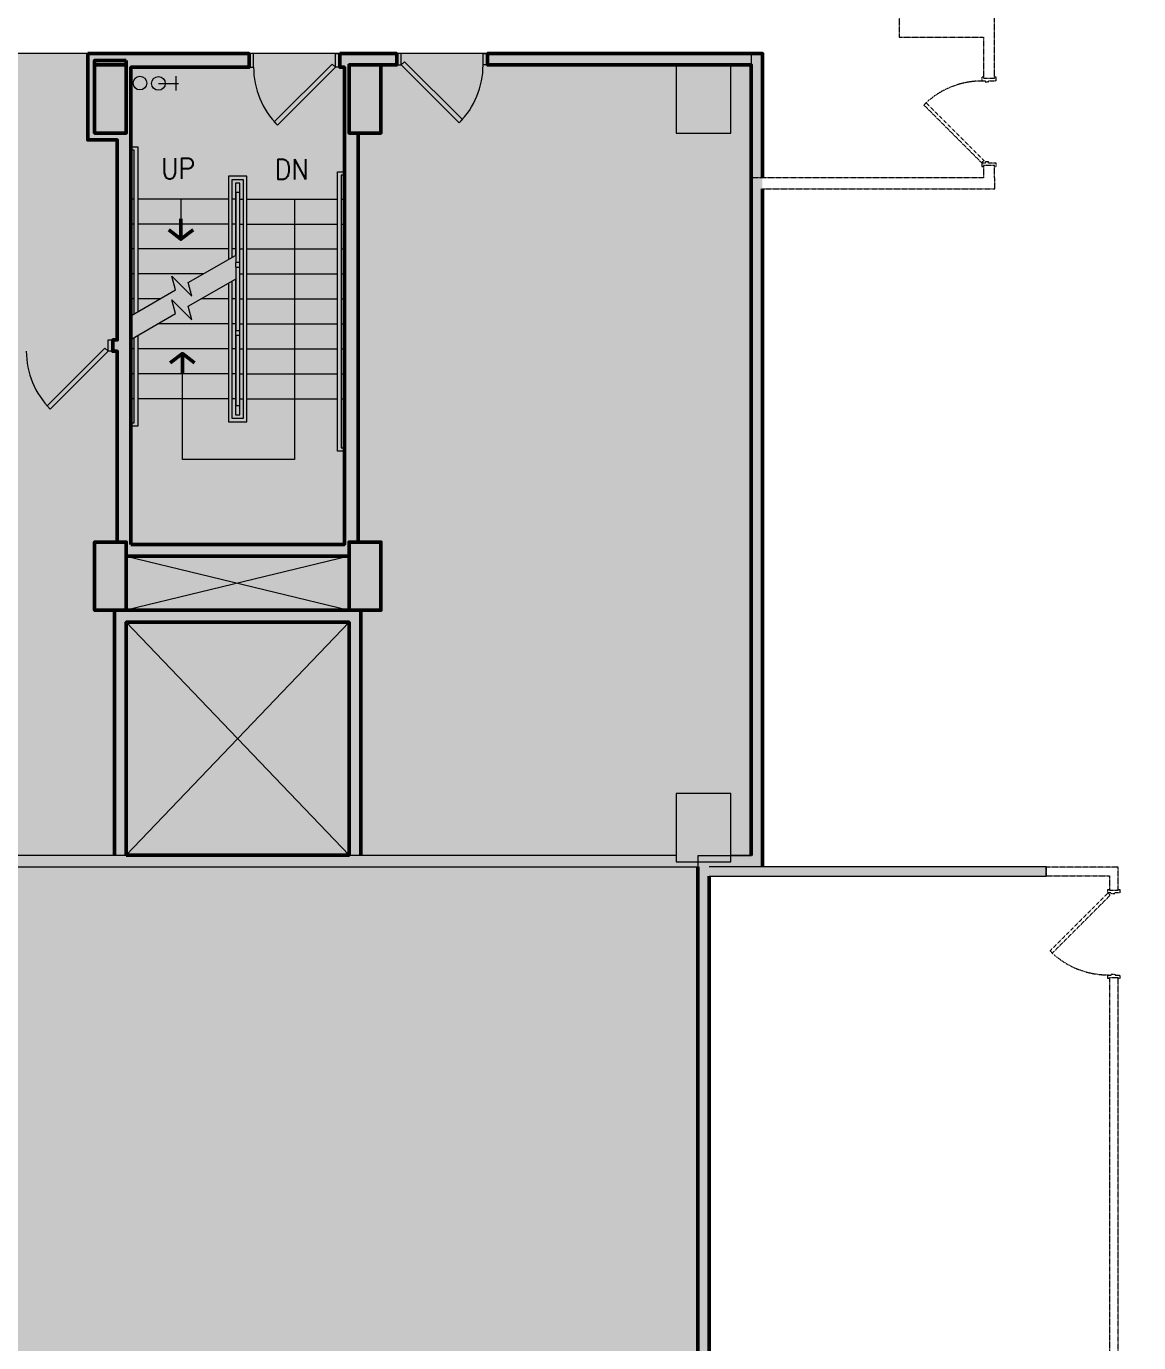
# Model space of a CAD drawing. Header units: inches. Extents: x 842 to 2180, y -10 to 1751.
# Drawn here: x 1350 to 1840, y 385 to 964 of the extents above; entities that cross this region are included whole.
import ezdxf

# ---------------------------------------------------------------- set-up
doc = ezdxf.new("R2010")
doc.units = ezdxf.units.IN
doc.header["$MEASUREMENT"] = 0
doc.linetypes.add('Demolished', pattern=[0.1875, 0.125, -0.0625])
for name, color, linetype, lineweight in [('A-DETL-GENF', 92, 'Continuous', 9), ('A-DETL-THIN', 151, 'Continuous', 9), ('A-DOOR', 31, 'Continuous', 13), ('A-WALL-PATT', 111, 'Continuous', 13), ('I-WALL', 2, 'Continuous', 13), ('Orbis - Background_dwg', 8, 'Continuous', 9), ('Orbis_AR$0$A-Wall-Exst', 7, 'Continuous', 9), ('Orbis_AR$0$TI_Grid_E957150$0$S-11-COLS-CONC', 50, 'Continuous', 50), ('Orbis_BB$0$A-Door-Exst', 7, 'Continuous', 9), ('Orbis_BB$0$A-Wall-Exst', 7, 'Continuous', 9), ('Orbis_BB$0$TI_ARCH-02_E957150$0$A-Anno-Note', 250, 'Continuous', 20), ('Orbis_BB$0$TI_ARCH-02_E957150$0$A-Anno-Symb', 7, 'Continuous', 9), ('Orbis_BB$0$TI_ARCH-02_E957150$0$A-Flor-Hral', 10, 'Continuous', 13), ('Orbis_BB$0$TI_ARCH-02_E957150$0$A-Flor-Strs', 10, 'Continuous', 13), ('Orbis_BB$0$TI_ARCH-02_E957150$0$A-Sprinkler_Riser', 7, 'Continuous', 9), ('Orbis_BB$0$TI_ARCH-02_E957150$0$A-Wall-Open', 10, 'Continuous', 13), ('Orbis_BB$0$TI_Grid_E957150$0$S-02-COLS-CONC', 50, 'Continuous', 50), ('Orbis_BB$0$TI_Grid_E957150$0$S-04-COLS-CONC', 50, 'Continuous', 50), ('Orbis_BB$0$TI_Grid_E957150$0$S-05-COLS-CONC', 50, 'Continuous', 50), ('Orbis_BB$0$TI_Grid_E957150$0$S-06-COLS-CONC', 50, 'Continuous', 50), ('Orbis_BB$0$TI_Grid_E957150$0$S-07-COLS-CONC', 50, 'Continuous', 50), ('Orbis_BB$0$TI_Grid_E957150$0$S-08-COLS-CONC', 50, 'Continuous', 50), ('Orbis_BB$0$TI_Grid_E957150$0$S-08-COLS-CONC-PATT', 250, 'Continuous', 20), ('Orbis_BB$0$TI_Grid_E957150$0$S-09-COLS-CONC', 50, 'Continuous', 50), ('Orbis_BB$0$TI_Grid_E957150$0$S-11-COLS-CONC', 50, 'Continuous', 50), ('Orbis_BB$0$TI_Grid_E957150$0$S-12-COLS-CONC', 50, 'Continuous', 50), ('Orbis_BB$0$TI_Grid_E957150$0$S-13-COLS-CONC', 50, 'Continuous', 50), ('Orbis_BB$0$TI_Grid_E957150$0$S-14-COLS-CONC', 50, 'Continuous', 50), ('Orbis_BB$0$TI_Grid_E957150$0$S-14-COLS-CONC-PATT', 250, 'Continuous', 20), ('Orbis_BB$0$TI_Grid_E957150$0$S-P1-COLS-CONC', 50, 'Continuous', 50), ('Orbis_BB$0$TI_Grid_E957150$0$S-P4-COLS-CONC', 50, 'Continuous', 50), ('S-COLS', 52, 'Continuous', 13)]:
    doc.layers.add(name, color=color, linetype=linetype, lineweight=lineweight)
doc.styles.add('romans', font='romans__.ttf', dxfattribs={"width": 0.9, "height": 9})

# ---------------------------------------------------------------- blocks, each defined once
blk = doc.blocks.new('Concrete-Rectangular-Column - 24 x 30-6914152-Level XX  DEMOLITION')
at = {"layer": 'S-COLS', "lineweight": 9}
blk.add_hatch(color=7, dxfattribs=at).paths.add_polyline_path([(12, -15), (12, 15), (-12, 15), (-12, -15)], flags=0)
at = {"layer": 'S-COLS', "color": 8, "lineweight": 20}
for p, q in [((12, 15), (-12, 15)), ((-12, 15), (-12, -15)), ((12, -15), (12, 15)), ((-12, -15), (12, -15))]:
    blk.add_line(p, q, dxfattribs=at)
blk = doc.blocks.new('Door - Single - Solid Door-7325353-Level XX  DEMOLITION')
at = {"layer": 'A-DOOR', "color": 250, "linetype": 'Demolished', "lineweight": 20}
for p, q in [((-15.63, 2.54), (-14.13, 2.54)), ((-15.63, 1.79), (-15.63, 2.54)), ((-14.13, 2.54), (-14.13, 0.29)), ((-14.13, 0.29), (-13.63, 0.29)), ((-13.63, 0.29), (-13.63, -1.21)), ((21.62, 0.29), (22.12, 0.29)), ((21.62, -1.21), (21.62, 0.29)), ((22.12, 2.54), (23.62, 2.54)), ((22.12, 0.29), (22.12, 2.54)), ((23.62, 2.54), (23.62, 1.79)), ((-15.63, -2.71), (-15.63, -1.96)), ((-14.13, -2.71), (-15.63, -2.71)), ((-14.13, -1.21), (-14.13, -2.71)), ((-13.63, -1.21), (-14.13, -1.21)), ((-13.03, -1.74), (-14.01, -2.71)), ((-14.01, -2.71), (11.45, -28.17)), ((12.42, -27.2), (-13.03, -1.74)), ((22.12, -1.21), (21.62, -1.21)), ((22.12, -2.71), (22.12, -1.21)), ((23.62, -2.71), (22.12, -2.71)), ((23.62, -1.96), (23.62, -2.71)), ((11.45, -28.17), (12.42, -27.2))]:
    blk.add_line(p, q, dxfattribs=at)
at = {"layer": 'A-DOOR', "color": 7, "linetype": 'Demolished', "lineweight": 9}
blk.add_arc((-14.01, -2.71), 36, 315, 0.5, dxfattribs=at)
blk = doc.blocks.new('Door - Single - Solid Door-6924547-Level XX  DEMOLITION')
at = {"layer": 'A-DOOR', "color": 250, "linetype": 'Demolished', "lineweight": 20}
for p, q in [((-14.01, 3.28), (11.45, 28.73)), ((12.42, 27.76), (-13.03, 2.3)), ((11.45, 28.73), (12.42, 27.76)), ((-15.63, 3.28), (-15.63, 2.53)), ((-14.13, 3.28), (-15.63, 3.28)), ((-14.13, 1.78), (-14.13, 3.28)), ((-13.63, 1.78), (-14.13, 1.78)), ((-14.13, -3.1), (-14.13, 0.28)), ((-14.13, 0.28), (-13.63, 0.28)), ((-13.03, 2.3), (-14.01, 3.28)), ((-13.63, 0.28), (-13.63, 1.78)), ((22.12, 1.78), (21.62, 1.78)), ((21.62, 1.78), (21.62, 0.28)), ((21.62, 0.28), (22.12, 0.28)), ((23.62, 3.28), (22.12, 3.28)), ((22.12, 3.28), (22.12, 1.78)), ((22.12, 0.28), (22.12, -3.1)), ((23.62, 2.53), (23.62, 3.28)), ((-15.63, -2.35), (-15.63, -3.1)), ((-15.63, -3.1), (-14.13, -3.1)), ((22.12, -3.1), (23.62, -3.1)), ((23.62, -3.1), (23.62, -2.35))]:
    blk.add_line(p, q, dxfattribs=at)
at = {"layer": 'A-DOOR', "color": 7, "linetype": 'Demolished', "lineweight": 9}
blk.add_arc((-14.01, 3.28), 36, 359.5, 45, dxfattribs=at)
blk = doc.blocks.new('Orbis - Background_dwg__U21-7347701-Level XX  DEMOLITION')
at = {"layer": 'Orbis_BB$0$TI_Grid_E957150$0$S-13-COLS-CONC', "flags": 128}
blk.add_lwpolyline([(12088.66, 1542.91), (12088.66, 1512.91), (12102.66, 1512.91), (12102.66, 1542.91)], close=True, dxfattribs=at)
blk = doc.blocks.new('Orbis - Background_dwg__U23-7347703-Level XX  DEMOLITION')
at = {"layer": 'Orbis_BB$0$TI_Grid_E957150$0$S-13-COLS-CONC', "flags": 128}
blk.add_lwpolyline([(12088.66, 1752.91), (12088.66, 1722.91), (12102.66, 1722.91), (12102.66, 1752.91)], close=True, dxfattribs=at)
blk = doc.blocks.new('Orbis - Background_dwg__U22-7347704-Level XX  DEMOLITION')
at = {"layer": 'Orbis_BB$0$TI_Grid_E957150$0$S-13-COLS-CONC', "flags": 128}
blk.add_lwpolyline([(12200.66, 1542.91), (12200.66, 1512.91), (12214.66, 1512.91), (12214.66, 1542.91)], close=True, dxfattribs=at)
blk = doc.blocks.new('Orbis - Background_dwg__U24-7347705-Level XX  DEMOLITION')
at = {"layer": 'Orbis_BB$0$TI_Grid_E957150$0$S-13-COLS-CONC', "flags": 128}
blk.add_lwpolyline([(12200.66, 1752.91), (12200.66, 1722.91), (12214.66, 1722.91), (12214.66, 1752.91)], close=True, dxfattribs=at)
blk = doc.blocks.new('Orbis - Background_dwg__U27-7347708-Level XX  DEMOLITION')
at = {"layer": 'Orbis_BB$0$TI_Grid_E957150$0$S-12-COLS-CONC', "flags": 128}
blk.add_lwpolyline([(12088.66, 1542.91), (12088.66, 1512.91), (12102.66, 1512.91), (12102.66, 1542.91)], close=True, dxfattribs=at)
blk = doc.blocks.new('Orbis - Background_dwg__U28-7347709-Level XX  DEMOLITION')
at = {"layer": 'Orbis_BB$0$TI_Grid_E957150$0$S-12-COLS-CONC', "flags": 128}
blk.add_lwpolyline([(12200.66, 1542.91), (12200.66, 1512.91), (12214.66, 1512.91), (12214.66, 1542.91)], close=True, dxfattribs=at)
blk = doc.blocks.new('Orbis - Background_dwg__U35-7347716-Level XX  DEMOLITION')
at = {"layer": 'Orbis_BB$0$TI_Grid_E957150$0$S-12-COLS-CONC', "flags": 128}
blk.add_lwpolyline([(12102.66, 1752.91), (12102.66, 1722.91), (12088.66, 1722.91), (12088.66, 1752.91)], close=True, dxfattribs=at)
blk = doc.blocks.new('Orbis - Background_dwg__U36-7347717-Level XX  DEMOLITION')
at = {"layer": 'Orbis_BB$0$TI_Grid_E957150$0$S-12-COLS-CONC', "flags": 128}
blk.add_lwpolyline([(12214.66, 1752.91), (12214.66, 1722.91), (12200.66, 1722.91), (12200.66, 1752.91)], close=True, dxfattribs=at)
blk = doc.blocks.new('Orbis - Background_dwg_Orbis_BB-7347761-Level XX  DEMOLITION')
at = {"layer": 'Orbis_BB$0$A-Wall-Exst'}
h = blk.add_hatch(color=256, dxfattribs=at)
h.paths.add_polyline_path([(12382.6, 1399.92), (12382.66, 1399.92), (12382.66, 1698.42), (12382.6, 1698.42), (12382.6, 1399.92)], flags=0)
h.paths.add_polyline_path([(11876.16, 1399.92), (11882.91, 1399.92), (11882.91, 1402.92), (11888.16, 1402.92), (11888.16, 1443.92), (11873.16, 1443.92), (11873.16, 1428.92), (11876.16, 1428.92), (11876.16, 1400.91)], flags=0)
h.paths.add_polyline_path([(12377.66, 1404.92), (12377.72, 1404.92), (12377.72, 1703.29), (12382.66, 1703.29), (12382.65, 1757.92), (12261.66, 1757.92), (12261.66, 1752.92), (12377.66, 1752.92), (12377.66, 1449.64)], flags=0)
h.paths.add_polyline_path([(12205.91, 1404.92), (12205.91, 1512.91), (12097.41, 1512.91), (12097.41, 1404.92), (12200.66, 1404.92)], flags=0)
h.paths.add_polyline_path([(11991.41, 1404.92), (11991.41, 1626.92), (12056.66, 1626.92), (12056.66, 1631.92), (11985.66, 1631.92), (11985.66, 1651.92), (11980.41, 1651.92), (11980.41, 1626.67), (11986.16, 1626.67), (11986.16, 1404.92)], flags=0)
h.paths.add_polyline_path([(12102.66, 1405.17), (12102.66, 1507.66), (12200.66, 1507.66), (12200.66, 1405.17), (12197.07, 1405.17)], flags=0)
h.paths.add_polyline_path([(11918.16, 1411.66), (11956.16, 1411.66), (11956.16, 1416.91), (11918.16, 1416.91)], flags=0)
h.paths.add_polyline_path([(11888.16, 1489.92), (11888.16, 1547.92), (11873.16, 1547.92), (11873.16, 1532.92), (11876.16, 1532.92), (11876.16, 1523.92), (11873.16, 1523.92), (11873.16, 1511.92), (11876.16, 1511.92), (11876.16, 1489.92), (11882.91, 1489.92)], flags=0)
h.paths.add_polyline_path([(12104.66, 1536.67), (12200.66, 1536.67), (12200.66, 1542.91), (12204.66, 1542.91), (12204.66, 1722.91), (12200.66, 1722.91), (12200.66, 1752.92), (12221.66, 1752.92), (12221.66, 1757.92), (12196.66, 1757.92), (12196.66, 1751.92), (12198.66, 1751.92), (12198.66, 1541.92), (12104.66, 1541.92), (12104.66, 1751.92), (12156.66, 1751.92), (12156.66, 1757.92), (12085.66, 1757.92), (12085.66, 1719.93), (12098.66, 1719.93), (12098.66, 1631.92), (12096.66, 1631.92), (12096.66, 1626.92), (12098.66, 1626.92), (12098.66, 1542.91), (12102.66, 1542.91), (12102.66, 1536.67)], flags=0)
h.paths.add_polyline_path([(11879.25, 1593.92), (11888.16, 1593.92), (11888.16, 1651.92), (11873.16, 1651.92), (11873.16, 1636.92), (11876.16, 1636.92), (11876.16, 1627.92), (11873.16, 1627.92), (11873.16, 1615.92), (11876.16, 1615.92), (11876.16, 1593.92)], flags=0)
h.paths.add_polyline_path([(11882.91, 1697.92), (11888.16, 1697.92), (11888.16, 1756.91), (11918.16, 1756.91), (11918.16, 1754.92), (11956.16, 1754.92), (11956.16, 1756.91), (11986.16, 1756.91), (11986.16, 1754.92), (11995.66, 1754.92), (11995.66, 1722.93), (11985.66, 1722.93), (11985.66, 1740.91), (11980.41, 1740.91), (11980.41, 1697.92), (11985.66, 1697.92), (11985.66, 1719.93), (11998.66, 1719.93), (11998.66, 1757.92), (11876.16, 1757.92), (11876.16, 1733.92), (11873.16, 1733.92), (11873.16, 1721.92), (11876.16, 1721.92), (11876.16, 1697.92), (11877.29, 1697.92)], flags=0)
h.paths.add_polyline_path([(12098.66, 1722.91), (12088.66, 1722.93), (12088.66, 1754.92), (12102.66, 1754.92), (12102.64, 1722.91)], flags=0)
h.paths.add_polyline_path([(11918.16, 1740.92), (11956.16, 1740.92), (11956.16, 1746.17), (11918.16, 1746.17)], flags=0)
at = {"layer": 'Orbis_BB$0$TI_Grid_E957150$0$S-08-COLS-CONC-PATT', "lineweight": 9}
blk.add_hatch(color=7, dxfattribs=at).paths.add_polyline_path([(12200.66, 1512.91), (12214.66, 1512.91), (12214.66, 1542.91), (12200.66, 1542.91), (12200.66, 1518.33)], flags=0)
at = {"layer": 'Orbis_BB$0$TI_Grid_E957150$0$S-14-COLS-CONC-PATT', "lineweight": 9}
for points in [[(12088.71, 1722.91), (12102.66, 1722.93), (12102.66, 1752.91), (12088.66, 1752.91), (12088.66, 1722.91)], [(12214.66, 1722.91), (12214.66, 1752.91), (12200.66, 1752.91), (12200.66, 1722.91), (12204.66, 1722.91)], [(12088.66, 1512.91), (12102.66, 1512.91), (12102.66, 1542.91), (12088.66, 1542.91), (12088.66, 1513.36)]]:
    blk.add_hatch(color=7, dxfattribs=at).paths.add_polyline_path(points, flags=0)
at = {"layer": 'Orbis_AR$0$TI_Grid_E957150$0$S-11-COLS-CONC'}
for p, q in [((12126.66, 1676.23), (12126.66, 1685.23)), ((12127.35, 1625.92), (12127.35, 1616.92))]:
    blk.add_line(p, q, dxfattribs=at)
at = {"layer": 'Orbis_AR$0$TI_Grid_E957150$0$S-11-COLS-CONC', "flags": 128}
for points in [[(12121.3, 1680.4), (12126.66, 1676.23), (12132.02, 1680.4)], [(12121.99, 1621.75), (12127.35, 1625.92), (12132.71, 1621.75)]]:
    blk.add_lwpolyline(points, dxfattribs=at)
at = {"layer": 'Orbis_BB$0$A-Door-Exst', "color": 10, "lineweight": 13, "flags": 128}
for points in [[(12158.66, 1757.92), (12156.66, 1757.92), (12156.66, 1751.92), (12158.66, 1751.92)], [(12194.66, 1757.92), (12196.66, 1757.92), (12196.66, 1751.92), (12194.66, 1751.92)], [(12223.66, 1757.92), (12221.66, 1757.92), (12221.66, 1752.92), (12223.66, 1752.92)], [(12259.66, 1757.92), (12261.66, 1757.92), (12261.66, 1752.92), (12259.66, 1752.92)], [(12194.66, 1751.92), (12193.25, 1753.33), (12167.79, 1727.87), (12169.21, 1726.46)], [(12223.66, 1752.92), (12225.08, 1754.33), (12250.53, 1728.87), (12249.12, 1727.46)], [(12094.66, 1626.92), (12093.25, 1628.33), (12067.79, 1602.87), (12069.21, 1601.46)], [(12094.66, 1631.92), (12096.66, 1631.92), (12096.66, 1626.92), (12094.66, 1626.92)]]:
    blk.add_lwpolyline(points, close=True, dxfattribs=at)
at = {"layer": 'Orbis_BB$0$A-Door-Exst', "color": 10, "lineweight": 13}
for centre, start, end in [((12194.66, 1751.92), 180, 225), ((12223.66, 1752.92), 315, 360), ((12094.66, 1626.92), 180, 225)]:
    blk.add_arc(centre, 36, start, end, dxfattribs=at)
at = {"layer": 'Orbis_BB$0$A-Wall-Exst', "color": 50, "lineweight": 50}
for p, q in [((12382.66, 1703.35), (12382.66, 1703.29)), ((12382.66, 1399.92), (12382.66, 1698.42)), ((12382.66, 1698.42), (12382.66, 1698.35))]:
    blk.add_line(p, q, dxfattribs=at)
at = {"layer": 'Orbis_BB$0$A-Wall-Exst', "color": 50, "lineweight": 50, "flags": 128}
for points in [[(12104.66, 1631.92), (12104.66, 1719.93), (12104.66, 1751.92), (12156.66, 1751.92), (12156.66, 1757.92), (12104.66, 1757.92), (12085.66, 1757.92)], [(12085.66, 1757.92), (12085.66, 1719.93), (12098.66, 1719.93), (12098.66, 1631.92), (12096.66, 1631.92), (12096.66, 1626.92), (12098.66, 1626.92), (12098.66, 1542.91), (12102.66, 1542.91), (12102.66, 1536.67), (12200.66, 1536.67), (12200.66, 1542.91), (12204.66, 1542.91), (12204.66, 1722.91), (12200.66, 1722.91), (12200.66, 1752.92), (12221.66, 1752.92), (12221.66, 1757.92), (12198.66, 1757.92), (12196.66, 1757.92)], [(12196.66, 1757.92), (12196.66, 1751.92), (12198.66, 1751.92), (12198.66, 1722.91), (12198.66, 1542.91)], [(12382.66, 1703.29), (12382.66, 1757.92), (12261.66, 1757.92), (12261.66, 1752.92), (12377.66, 1752.92), (12377.66, 1404.92)], [(12104.66, 1541.92), (12104.66, 1542.91), (12104.66, 1631.92)], [(12198.66, 1542.91), (12198.66, 1541.92), (12104.66, 1541.92)], [(12205.91, 1404.92), (12205.91, 1512.91), (12097.41, 1512.91), (12097.41, 1404.92)]]:
    blk.add_lwpolyline(points, dxfattribs=at)
for points in [[(12102.66, 1754.92), (12102.66, 1722.93), (12088.66, 1722.93), (12088.66, 1754.92)], [(12102.66, 1405.17), (12102.66, 1507.66), (12200.66, 1507.66), (12200.66, 1405.17)]]:
    blk.add_lwpolyline(points, close=True, dxfattribs=at)
at = {"layer": 'Orbis_BB$0$TI_ARCH-02_E957150$0$A-Anno-Note'}
blk.add_line((12126.66, 1693.92), (12126.66, 1680.73), dxfattribs=at)
at = {"layer": 'Orbis_BB$0$TI_ARCH-02_E957150$0$A-Anno-Note', "flags": 128}
blk.add_lwpolyline([(12176.66, 1693.92), (12176.66, 1579.21), (12127.35, 1579.21), (12127.35, 1621.42)], dxfattribs=at)
at = {"layer": 'Orbis_BB$0$TI_ARCH-02_E957150$0$A-Anno-Symb', "flags": 128}
for points in [[(12104.66, 1642.52), (12124.37, 1653.9), (12122.76, 1659.9), (12131.54, 1651.11), (12129.94, 1657.11), (12150.66, 1669.08)], [(12104.66, 1632.11), (12124.37, 1643.49), (12122.76, 1649.48), (12131.54, 1640.7), (12129.94, 1646.7), (12150.66, 1658.67)]]:
    blk.add_lwpolyline(points, dxfattribs=at)
at = {"layer": 'Orbis_BB$0$TI_ARCH-02_E957150$0$A-Flor-Hral'}
for p, q in [((12150.91, 1696.92), (12150.91, 1665.92)), ((12152.41, 1696.92), (12152.41, 1665.92)), ((12150.91, 1663.92), (12150.91, 1635.92)), ((12152.41, 1663.92), (12152.41, 1635.92)), ((12150.91, 1633.92), (12150.91, 1602.92)), ((12152.41, 1633.92), (12152.41, 1602.92))]:
    blk.add_line(p, q, dxfattribs=at)
at = {"layer": 'Orbis_BB$0$TI_ARCH-02_E957150$0$A-Flor-Hral', "flags": 128}
for points in [[(12104.66, 1716.92), (12107.66, 1716.92), (12107.66, 1644.25)], [(12106.16, 1643.39), (12106.16, 1715.42), (12104.66, 1715.42)], [(12147.66, 1656.93), (12147.66, 1595.92), (12155.66, 1595.92), (12155.66, 1703.92), (12147.66, 1703.92), (12147.66, 1667.35)], [(12198.66, 1582.92), (12195.66, 1582.92), (12195.66, 1705.92), (12198.66, 1705.92)], [(12198.66, 1704.42), (12197.16, 1704.42), (12197.16, 1584.42), (12198.66, 1584.42)], [(12149.16, 1657.8), (12149.16, 1597.42), (12154.16, 1597.42), (12154.16, 1702.42), (12149.16, 1702.42), (12149.16, 1668.21)], [(12107.66, 1633.84), (12107.66, 1593.92), (12104.66, 1593.92)], [(12104.66, 1595.42), (12106.16, 1595.42), (12106.16, 1632.97)]]:
    blk.add_lwpolyline(points, dxfattribs=at)
for points in [[(12150.66, 1696.92), (12152.66, 1696.92), (12152.66, 1700.92), (12150.66, 1700.92)], [(12150.66, 1663.92), (12152.66, 1663.92), (12152.66, 1665.92), (12150.66, 1665.92)], [(12150.66, 1633.92), (12152.66, 1633.92), (12152.66, 1635.92), (12150.66, 1635.92)], [(12150.66, 1598.92), (12152.66, 1598.92), (12152.66, 1602.92), (12150.66, 1602.92)]]:
    blk.add_lwpolyline(points, close=True, dxfattribs=at)
at = {"layer": 'Orbis_BB$0$TI_ARCH-02_E957150$0$A-Flor-Strs'}
for p, q in [((12106.16, 1693.92), (12104.66, 1693.92)), ((12147.66, 1693.92), (12107.66, 1693.92)), ((12150.66, 1693.92), (12149.16, 1693.92)), ((12152.66, 1693.92), (12154.16, 1693.92)), ((12155.66, 1693.92), (12195.66, 1693.92)), ((12197.16, 1693.92), (12198.66, 1693.92)), ((12106.16, 1682.92), (12104.66, 1682.92)), ((12147.66, 1682.92), (12107.66, 1682.92)), ((12150.66, 1682.92), (12149.16, 1682.92)), ((12152.66, 1682.92), (12154.16, 1682.92)), ((12155.66, 1682.92), (12195.66, 1682.92)), ((12197.16, 1682.92), (12198.66, 1682.92)), ((12106.16, 1671.92), (12104.66, 1671.92)), ((12147.66, 1671.92), (12107.66, 1671.92)), ((12150.66, 1671.92), (12149.16, 1671.92)), ((12152.66, 1671.92), (12154.16, 1671.92)), ((12155.66, 1671.92), (12195.66, 1671.92)), ((12197.16, 1671.92), (12198.66, 1671.92)), ((12106.16, 1660.92), (12104.66, 1660.92)), ((12136.53, 1660.92), (12107.66, 1660.92)), ((12152.66, 1660.92), (12154.16, 1660.92)), ((12155.66, 1660.92), (12195.66, 1660.92)), ((12197.16, 1660.92), (12198.66, 1660.92)), ((12106.16, 1649.92), (12104.66, 1649.92)), ((12117.47, 1649.92), (12107.66, 1649.92)), ((12147.66, 1649.92), (12135.51, 1649.92)), ((12150.66, 1649.92), (12149.16, 1649.92)), ((12152.66, 1649.92), (12154.16, 1649.92)), ((12155.66, 1649.92), (12195.66, 1649.92)), ((12197.16, 1649.92), (12198.66, 1649.92)), ((12147.66, 1638.92), (12116.45, 1638.92)), ((12150.66, 1638.92), (12149.16, 1638.92)), ((12152.66, 1638.92), (12154.16, 1638.92)), ((12155.66, 1638.92), (12195.66, 1638.92)), ((12197.16, 1638.92), (12198.66, 1638.92)), ((12106.16, 1627.92), (12104.66, 1627.92)), ((12147.66, 1627.92), (12107.66, 1627.92)), ((12150.66, 1627.92), (12149.16, 1627.92)), ((12152.66, 1627.92), (12154.16, 1627.92)), ((12155.66, 1627.92), (12195.66, 1627.92)), ((12197.16, 1627.92), (12198.66, 1627.92)), ((12106.16, 1616.92), (12104.66, 1616.92)), ((12147.66, 1616.92), (12107.66, 1616.92)), ((12150.66, 1616.92), (12149.16, 1616.92)), ((12152.66, 1616.92), (12154.16, 1616.92)), ((12155.66, 1616.92), (12195.66, 1616.92)), ((12197.16, 1616.92), (12198.66, 1616.92)), ((12106.16, 1605.92), (12104.66, 1605.92)), ((12147.66, 1605.92), (12107.66, 1605.92)), ((12150.66, 1605.92), (12149.16, 1605.92)), ((12152.66, 1605.92), (12154.16, 1605.92)), ((12155.66, 1605.92), (12195.66, 1605.92)), ((12197.16, 1605.92), (12198.66, 1605.92))]:
    blk.add_line(p, q, dxfattribs=at)
at = {"layer": 'Orbis_BB$0$TI_ARCH-02_E957150$0$A-Flor-Strs', "flags": 128}
blk.add_lwpolyline([(12150.66, 1658.67), (12150.66, 1598.92), (12152.66, 1598.92), (12152.66, 1700.92), (12150.66, 1700.92), (12150.66, 1669.08)], dxfattribs=at)
at = {"layer": 'Orbis_BB$0$TI_ARCH-02_E957150$0$A-Sprinkler_Riser'}
for p, q in [((12116.81, 1744.78), (12125.65, 1744.78)), ((12124.39, 1747.94), (12124.39, 1741.62))]:
    blk.add_line(p, q, dxfattribs=at)
for centre in [(12108.66, 1744.92), (12116.81, 1744.78)]:
    blk.add_circle(centre, 3, dxfattribs=at)
at = {"layer": 'Orbis_BB$0$TI_ARCH-02_E957150$0$A-Wall-Open'}
for p, q in [((12102.66, 1536.67), (12200.66, 1512.91)), ((12200.66, 1536.67), (12102.66, 1512.91)), ((12102.66, 1507.66), (12200.66, 1405.17)), ((12200.66, 1507.66), (12102.66, 1405.17))]:
    blk.add_line(p, q, dxfattribs=at)
at = {"layer": 'Orbis_BB$0$TI_Grid_E957150$0$S-02-COLS-CONC', "flags": 128}
for points in [[(12088.66, 1752.91), (12088.66, 1722.91), (12102.66, 1722.91), (12102.66, 1752.91)], [(12200.66, 1752.91), (12200.66, 1722.91), (12214.66, 1722.91), (12214.66, 1752.91)], [(12102.66, 1542.91), (12102.66, 1512.91), (12088.66, 1512.91), (12088.66, 1542.91)], [(12214.66, 1542.91), (12214.66, 1512.91), (12200.66, 1512.91), (12200.66, 1542.91)]]:
    blk.add_lwpolyline(points, close=True, dxfattribs=at)
at = {"layer": 'Orbis_BB$0$TI_Grid_E957150$0$S-04-COLS-CONC', "flags": 128}
for points in [[(12088.66, 1752.91), (12088.66, 1722.91), (12102.66, 1722.91), (12102.66, 1752.91)], [(12200.66, 1752.91), (12200.66, 1722.91), (12214.66, 1722.91), (12214.66, 1752.91)], [(12102.66, 1542.91), (12102.66, 1512.91), (12088.66, 1512.91), (12088.66, 1542.91)], [(12214.66, 1542.91), (12214.66, 1512.91), (12200.66, 1512.91), (12200.66, 1542.91)]]:
    blk.add_lwpolyline(points, close=True, dxfattribs=at)
at = {"layer": 'Orbis_BB$0$TI_Grid_E957150$0$S-05-COLS-CONC', "flags": 128}
for points in [[(12088.66, 1752.91), (12088.66, 1722.91), (12102.66, 1722.91), (12102.66, 1752.91)], [(12200.66, 1752.91), (12200.66, 1722.91), (12214.66, 1722.91), (12214.66, 1752.91)], [(12102.66, 1542.91), (12102.66, 1512.91), (12088.66, 1512.91), (12088.66, 1542.91)], [(12214.66, 1542.91), (12214.66, 1512.91), (12200.66, 1512.91), (12200.66, 1542.91)]]:
    blk.add_lwpolyline(points, close=True, dxfattribs=at)
at = {"layer": 'Orbis_BB$0$TI_Grid_E957150$0$S-06-COLS-CONC', "flags": 128}
for points in [[(12102.66, 1752.91), (12102.66, 1722.91), (12088.66, 1722.91), (12088.66, 1752.91)], [(12214.66, 1752.91), (12214.66, 1722.91), (12200.66, 1722.91), (12200.66, 1752.91)], [(12102.66, 1542.91), (12102.66, 1512.91), (12088.66, 1512.91), (12088.66, 1542.91)], [(12214.66, 1542.91), (12214.66, 1512.91), (12200.66, 1512.91), (12200.66, 1542.91)]]:
    blk.add_lwpolyline(points, close=True, dxfattribs=at)
at = {"layer": 'Orbis_BB$0$TI_Grid_E957150$0$S-07-COLS-CONC', "flags": 128}
for points in [[(12088.66, 1752.91), (12088.66, 1722.91), (12102.66, 1722.91), (12102.66, 1752.91)], [(12200.66, 1752.91), (12200.66, 1722.91), (12214.66, 1722.91), (12214.66, 1752.91)], [(12102.66, 1542.91), (12102.66, 1512.91), (12088.66, 1512.91), (12088.66, 1542.91)], [(12214.66, 1542.91), (12214.66, 1512.91), (12200.66, 1512.91), (12200.66, 1542.91)]]:
    blk.add_lwpolyline(points, close=True, dxfattribs=at)
at = {"layer": 'Orbis_BB$0$TI_Grid_E957150$0$S-08-COLS-CONC', "flags": 128}
for points in [[(12102.66, 1752.91), (12102.66, 1722.91), (12088.66, 1722.91), (12088.66, 1752.91)], [(12214.66, 1752.91), (12214.66, 1722.91), (12200.66, 1722.91), (12200.66, 1752.91)], [(12102.66, 1542.91), (12102.66, 1512.91), (12088.66, 1512.91), (12088.66, 1542.91)], [(12214.66, 1542.91), (12214.66, 1512.91), (12200.66, 1512.91), (12200.66, 1542.91)]]:
    blk.add_lwpolyline(points, close=True, dxfattribs=at)
at = {"layer": 'Orbis_BB$0$TI_Grid_E957150$0$S-09-COLS-CONC', "flags": 128}
for points in [[(12088.66, 1752.91), (12088.66, 1722.91), (12102.66, 1722.91), (12102.66, 1752.91)], [(12200.66, 1752.91), (12200.66, 1722.91), (12214.66, 1722.91), (12214.66, 1752.91)], [(12102.66, 1542.91), (12102.66, 1512.91), (12088.66, 1512.91), (12088.66, 1542.91)], [(12214.66, 1542.91), (12214.66, 1512.91), (12200.66, 1512.91), (12200.66, 1542.91)]]:
    blk.add_lwpolyline(points, close=True, dxfattribs=at)
at = {"layer": 'Orbis_BB$0$TI_Grid_E957150$0$S-11-COLS-CONC', "flags": 128}
for points in [[(12102.66, 1752.91), (12102.66, 1722.91), (12088.66, 1722.91), (12088.66, 1752.91)], [(12214.66, 1752.91), (12214.66, 1722.91), (12200.66, 1722.91), (12200.66, 1752.91)], [(12102.66, 1542.91), (12102.66, 1512.91), (12088.66, 1512.91), (12088.66, 1542.91)], [(12214.66, 1542.91), (12214.66, 1512.91), (12200.66, 1512.91), (12200.66, 1542.91)]]:
    blk.add_lwpolyline(points, close=True, dxfattribs=at)
at = {"layer": 'Orbis_BB$0$TI_Grid_E957150$0$S-14-COLS-CONC', "flags": 128}
for points in [[(12102.66, 1752.91), (12102.66, 1722.91), (12088.66, 1722.91), (12088.66, 1752.91)], [(12214.66, 1752.91), (12214.66, 1722.91), (12200.66, 1722.91), (12200.66, 1752.91)], [(12102.66, 1542.91), (12102.66, 1512.91), (12088.66, 1512.91), (12088.66, 1542.91)], [(12214.66, 1542.91), (12214.66, 1512.91), (12200.66, 1512.91), (12200.66, 1542.91)]]:
    blk.add_lwpolyline(points, close=True, dxfattribs=at)
at = {"layer": 'Orbis_BB$0$TI_Grid_E957150$0$S-P1-COLS-CONC', "flags": 128}
for points in [[(12088.66, 1752.91), (12088.66, 1722.91), (12102.66, 1722.91), (12102.66, 1752.91)], [(12200.66, 1752.91), (12200.66, 1722.91), (12214.66, 1722.91), (12214.66, 1752.91)], [(12102.66, 1542.91), (12102.66, 1512.91), (12088.66, 1512.91), (12088.66, 1542.91)], [(12214.66, 1542.91), (12214.66, 1512.91), (12200.66, 1512.91), (12200.66, 1542.91)]]:
    blk.add_lwpolyline(points, close=True, dxfattribs=at)
at = {"layer": 'Orbis_BB$0$TI_Grid_E957150$0$S-P4-COLS-CONC', "flags": 128}
for points in [[(12088.66, 1752.91), (12088.66, 1722.91), (12102.66, 1722.91), (12102.66, 1752.91)], [(12200.66, 1752.91), (12200.66, 1722.91), (12214.66, 1722.91), (12214.66, 1752.91)], [(12102.66, 1542.91), (12102.66, 1512.91), (12088.66, 1512.91), (12088.66, 1542.91)], [(12214.66, 1542.91), (12214.66, 1512.91), (12200.66, 1512.91), (12200.66, 1542.91)]]:
    blk.add_lwpolyline(points, close=True, dxfattribs=at)
for name in ['Orbis - Background_dwg__U23-7347703-Level XX  DEMOLITION', 'Orbis - Background_dwg__U35-7347716-Level XX  DEMOLITION', 'Orbis - Background_dwg__U24-7347705-Level XX  DEMOLITION', 'Orbis - Background_dwg__U36-7347717-Level XX  DEMOLITION', 'Orbis - Background_dwg__U21-7347701-Level XX  DEMOLITION', 'Orbis - Background_dwg__U27-7347708-Level XX  DEMOLITION', 'Orbis - Background_dwg__U22-7347704-Level XX  DEMOLITION', 'Orbis - Background_dwg__U28-7347709-Level XX  DEMOLITION']:
    blk.add_blockref(name, (0, 0))
at = {"layer": 'Orbis_BB$0$TI_ARCH-02_E957150$0$A-Anno-Note', "color": 7, "char_height": 9, "width": 19.7462, "attachment_point": 1, "line_spacing_factor": 0.983083, "style": 'romans'}
for s, insert in [('UP', (12117.98, 1711.87)), ('DN', (12167.98, 1711.52))]:
    blk.add_mtext(s, dxfattribs=dict(at, insert=insert))
blk = doc.blocks.new('Orbis - Background_dwg-7329766-Level XX  DEMOLITION')
at = {"layer": 'Orbis_AR$0$A-Wall-Exst'}
h = blk.add_hatch(color=256, dxfattribs=at)
h.paths.add_polyline_path([(1645.87, 56.98), (1645.98, 56.98), (1645.98, 67.98), (1645.87, 67.98), (1645.87, 62.31)], flags=0)
h.paths.add_polyline_path([(1650.86, 97.98), (1650.87, 97.98), (1650.86, 97.98)], flags=0)
h.paths.add_polyline_path([(1645.87, 97.98), (1645.98, 97.98), (1645.98, 207.29), (1645.87, 207.29), (1645.87, 97.98)], flags=0)
h.paths.add_polyline_path([(1650.87, 239.19), (1650.87, 246.16), (1650.8, 246.16), (1650.8, 239.19)], flags=0)
h.paths.add_polyline_path([(1645.92, 239.19), (1645.92, 593.98), (1645.87, 593.97), (1645.87, 239.19)], flags=0)
h.paths.add_polyline_path([(1650.86, 250.16), (1650.87, 250.16), (1650.87, 349.6), (1650.8, 349.6), (1650.8, 250.16)], flags=0)
h.paths.add_polyline_path([(1650.8, 353.6), (1650.87, 353.6), (1650.87, 589.98), (1650.8, 589.98), (1650.8, 422.22)], flags=0)
at = {"layer": 'Orbis_AR$0$A-Wall-Exst', "color": 50, "lineweight": 50}
for p, q in [((1674.37, 897.42), (1674.37, 897.36)), ((1674.37, 892.48), (1674.37, 892.42)), ((1650.87, 353.6), (1650.87, 589.98)), ((1827.06, 521.6), (1826.93, 521.6)), ((1830.93, 521.6), (1830.81, 521.6))]:
    blk.add_line(p, q, dxfattribs=at)
at = {"layer": 'Orbis_AR$0$A-Wall-Exst', "color": 50, "lineweight": 50, "flags": 128}
blk.add_lwpolyline([(1645.87, 593.98), (1645.87, 593.48), (1645.87, 350.1), (1645.87, 248.16), (1645.87, 239.19)], dxfattribs=at)
blk.add_blockref('Orbis - Background_dwg_Orbis_BB-7347761-Level XX  DEMOLITION', (-10708.29, -805.94))

msp = doc.modelspace()

# ---------------------------------------------------------------- hatches: boundary and pattern name
at = {"layer": 'A-DETL-GENF'}
h = msp.add_hatch(color=9, dxfattribs=at)
h.paths.add_polyline_path([(1357.37, -9.77), (2180.09, -9.77), (2180.09, 282.04), (2178.37, 282.04), (2178.37, 269.98), (2160.37, 269.98), (2160.37, 281.98), (2145.5, 281.98), (2145.5, 222.1), (2148.37, 222.1), (2148.37, 48.98), (1645.98, 48.98), (1645.98, 56.98), (1645.87, 56.98), (1645.87, 67.98), (1645.98, 67.98), (1645.98, 68.19), (1645.71, 68.23), (1643.24, 68.89), (1642.84, 69.08), (1642.63, 69.12), (1642.36, 69.3), (1640.87, 69.99), (1639.47, 70.98), (1636.37, 70.98), (1636.37, 74.07), (1635.38, 75.48), (1634.68, 76.98), (1634.51, 77.24), (1634.47, 77.43), (1634.27, 77.85), (1633.6, 80.38), (1633.38, 83.07), (1633.6, 85.59), (1634.27, 88.11), (1635.38, 90.48), (1636.37, 91.9), (1636.37, 94.98), (1639.44, 94.98), (1640.87, 95.97), (1643.24, 97.08), (1645.98, 97.86), (1645.98, 97.98), (1645.87, 97.98), (1645.87, 207.29), (1645.98, 207.29), (1645.98, 208.97), (1636.37, 208.97), (1636.37, 239.19), (1645.87, 239.19), (1645.87, 593.98), (1179.62, 593.98), (1179.62, 528.98), (842.21, 528.98), (842.21, -9.77), (1350.37, -9.77)], flags=0)
h.paths.add_polyline_path([(1439.37, 58.98), (1435.75, 59.1), (1357.37, 59.1), (1357.37, 54.98), (1402.37, 54.98), (1402.37, 58.98), (1435.75, 58.98)], flags=0)
h.paths.add_polyline_path([(1409.37, 47.98), (1350.37, 47.98), (1350.37, 122.98), (1361, 122.98), (1361, 62.73), (1439.37, 62.73), (1439.37, 51.98), (1409.37, 51.98), (1409.37, 48.98)], flags=0)
h.paths.add_polyline_path([(1288.37, 67.98), (1288.3, 67.99), (1285.77, 68.21), (1283.24, 68.89), (1282.84, 69.08), (1282.63, 69.12), (1282.36, 69.3), (1280.87, 69.99), (1279.47, 70.98), (1276.37, 70.98), (1276.37, 74.07), (1275.38, 75.48), (1274.68, 76.98), (1274.51, 77.24), (1274.47, 77.43), (1274.27, 77.85), (1273.6, 80.38), (1273.38, 83.07), (1273.6, 85.59), (1274.27, 88.11), (1275.38, 90.48), (1276.37, 91.9), (1276.37, 94.98), (1279.44, 94.98), (1280.87, 95.97), (1283.24, 97.08), (1285.77, 97.76), (1288.46, 97.98), (1290.97, 97.76), (1293.5, 97.08), (1295.87, 95.97), (1297.3, 94.98), (1300.37, 94.98), (1300.37, 91.9), (1301.36, 90.48), (1302.47, 88.11), (1303.14, 85.59), (1303.37, 82.97), (1303.14, 80.38), (1302.47, 77.85), (1302.27, 77.43), (1302.23, 77.24), (1302.06, 76.98), (1301.36, 75.48), (1300.37, 74.07), (1300.37, 70.98), (1297.27, 70.98), (1295.87, 69.99), (1294.38, 69.3), (1294.11, 69.12), (1293.9, 69.08), (1293.5, 68.89), (1290.97, 68.21), (1288.41, 67.98)], flags=0)
h.paths.add_polyline_path([(928.37, 67.98), (928.24, 68), (925.84, 68.21), (923.32, 68.89), (922.97, 69.05), (922.63, 69.12), (922.17, 69.42), (920.95, 69.99), (919.55, 70.98), (916.37, 70.98), (916.37, 74.18), (915.46, 75.48), (914.94, 76.59), (914.49, 77.34), (914.35, 77.85), (913.68, 80.38), (913.45, 82.58), (913.39, 83.07), (913.51, 83.68), (913.68, 85.59), (914.51, 88.72), (914.92, 89.32), (915.46, 90.48), (916.37, 91.79), (916.37, 94.98), (919.52, 94.98), (920.95, 95.97), (922.25, 96.58), (922.63, 96.83), (922.91, 96.89), (923.32, 97.08), (925.84, 97.76), (928.54, 97.98), (931.05, 97.76), (933.58, 97.08), (935.95, 95.97), (937.37, 94.98), (940.37, 94.98), (940.37, 92.01), (941.44, 90.48), (942.54, 88.11), (943.22, 85.59), (943.45, 82.98), (943.22, 80.38), (942.54, 77.85), (941.44, 75.48), (940.37, 73.96), (940.37, 70.98), (937.35, 70.98), (935.95, 69.99), (933.58, 68.89), (931.05, 68.21), (928.41, 67.98)], flags=0)
h.paths.add_polyline_path([(1276.37, 208.97), (1276.37, 239.19), (1300.37, 239.19), (1300.37, 208.97), (1288.06, 208.97)], flags=0)
h.paths.add_polyline_path([(916.37, 208.97), (916.37, 209.19), (916.15, 209.19), (916.15, 239.19), (940.15, 239.19), (940.15, 238.97), (940.37, 238.97), (940.37, 208.97), (940.15, 208.97)], flags=0)
h.paths.add_polyline_path([(1046.12, 593.97), (935.62, 593.98), (935.62, 598.98), (937.62, 598.98), (937.62, 740.22), (867.12, 740.22), (867.12, 647.48), (844.25, 647.48), (844.25, 623.98), (893.25, 623.98), (893.25, 598.98), (895.62, 598.98), (895.62, 593.98), (888.25, 593.98), (888.25, 612.48), (844.25, 612.48), (844.25, 593.98), (1040.87, 593.97)], flags=0)
h.paths.add_polyline_path([(1247.87, 596.98), (1247.87, 605.72), (1209.87, 605.72), (1209.87, 596.98)], flags=0)
h.paths.add_polyline_path([(972.87, 596.98), (1010.87, 596.98), (1010.87, 605.72), (972.87, 605.72)], flags=0)
h.paths.add_polyline_path([(1349.68, 598.98), (1389.12, 598.98), (1389.12, 706.97), (1380.37, 706.97), (1380.37, 736.97), (1390.37, 736.97), (1390.37, 820.98), (1388.37, 820.98), (1388.37, 825.98), (1390.37, 825.98), (1390.37, 913.99), (1377.37, 913.99), (1377.37, 951.98), (1290.37, 951.98), (1290.37, 913.99), (1277.37, 913.99), (1277.37, 891.98), (1272.12, 891.98), (1272.12, 934.97), (1179.87, 934.97), (1179.87, 891.98), (1167.87, 891.98), (1167.87, 845.98), (1179.87, 845.98), (1179.87, 787.98), (1167.87, 787.98), (1167.87, 741.98), (1179.87, 741.98), (1179.87, 683.98), (1167.87, 683.98), (1167.87, 637.98), (1179.87, 637.98), (1179.87, 610.97), (1277.87, 610.97), (1277.87, 820.73), (1272.12, 820.73), (1272.12, 845.98), (1277.37, 845.98), (1277.37, 825.98), (1348.37, 825.98), (1348.37, 820.98), (1283.12, 820.98), (1283.12, 598.98)], flags=0)
h.paths.add_polyline_path([(1497.62, 598.98), (1636.37, 598.98), (1636.37, 626.3), (1660.37, 626.3), (1660.37, 598.98), (1669.37, 598.98), (1669.37, 946.98), (1553.37, 946.98), (1553.37, 951.98), (1513.37, 951.98), (1513.37, 946.98), (1506.37, 946.97), (1506.37, 916.97), (1496.37, 916.97), (1496.37, 736.97), (1506.37, 736.97), (1506.37, 706.97), (1497.62, 706.97), (1497.62, 599.23)], flags=0)
h.paths.add_polyline_path([(1488.78, 599.23), (1492.37, 599.23), (1492.37, 701.72), (1394.37, 701.72), (1394.37, 599.23)], flags=0)
h.paths.add_polyline_path([(972.87, 610.97), (1040.87, 610.97), (1040.87, 637.98), (1052.87, 637.98), (1052.87, 683.98), (1040.87, 683.98), (1040.87, 741.98), (1052.87, 741.98), (1052.87, 787.98), (1040.87, 787.98), (1040.87, 845.98), (1052.87, 845.98), (1052.87, 891.98), (1040.87, 891.98), (1040.87, 918.98), (942.87, 918.98), (942.87, 610.97)], flags=0)
h.paths.add_polyline_path([(886.76, 616.48), (888.25, 616.48), (888.25, 619.98), (844.25, 619.98), (844.25, 616.48), (845.73, 616.48)], flags=0)
h.paths.add_polyline_path([(842.21, 652.48), (862.12, 652.48), (862.12, 745.22), (891.62, 745.22), (891.62, 840.22), (857.37, 840.22), (857.37, 845.22), (919.37, 845.22), (919.37, 947.22), (842.21, 947.22), (842.21, 671.78)], flags=0)
h.paths.add_polyline_path([(1434.26, 706.97), (1492.37, 706.97), (1492.37, 730.73), (1394.37, 730.73), (1394.37, 706.97), (1396.37, 706.97)], flags=0)
h.paths.add_polyline_path([(1460.42, 735.98), (1490.37, 735.98), (1490.37, 945.98), (1488.37, 945.98), (1488.37, 951.98), (1448.37, 951.98), (1448.37, 945.98), (1396.37, 945.98), (1396.37, 735.98), (1434.26, 735.98)], flags=0)
h.paths.add_polyline_path([(896.62, 745.22), (898.37, 745.22), (898.37, 840.22), (896.62, 840.22), (896.62, 745.47)], flags=0)
h.paths.add_polyline_path([(919.37, 745.47), (937.62, 745.47), (937.62, 839.97), (903.62, 839.97), (903.62, 745.47)], flags=0)
h.paths.add_polyline_path([(934.14, 845.22), (937.62, 845.22), (937.62, 924.23), (1040.87, 924.23), (1040.87, 934.97), (1010.87, 934.97), (1010.87, 949.22), (972.87, 949.22), (972.87, 934.97), (942.87, 934.97), (942.87, 949.22), (923.37, 949.22), (923.37, 845.22)], flags=0)
h.paths.add_polyline_path([(1636.37, 916.97), (1636.37, 946.97), (1660.37, 946.97), (1660.37, 916.97), (1645.98, 916.97)], flags=0)
h.paths.add_polyline_path([(1277.87, 916.99), (1287.37, 916.99), (1287.37, 948.98), (1277.87, 948.98), (1277.87, 934.97), (1277.37, 934.97), (1277.37, 916.99)], flags=0)
h.paths.add_polyline_path([(1247.87, 940.23), (1247.87, 948.98), (1209.87, 948.98), (1209.87, 940.23)], flags=0)
h.paths.add_polyline_path([(1382.36, 946.99), (1394.37, 946.99), (1394.37, 948.98), (1380.37, 948.98), (1380.37, 946.99)], flags=0)
h.paths.add_polyline_path([(842.21, 1041.22), (928.37, 1041.22), (928.37, 1045.29), (927.62, 1045.29), (927.62, 1046.79), (928.37, 1046.79), (928.37, 1119.16), (927.62, 1119.16), (927.62, 1120.66), (928.37, 1120.66), (928.37, 1292.47), (913.87, 1292.47), (913.87, 1327.47), (928.37, 1327.47), (928.37, 1432.97), (912.37, 1432.97), (912.37, 1472.97), (928.37, 1472.97), (928.37, 1478.48), (940.37, 1478.48), (940.37, 1429.98), (1152.37, 1429.98), (1152.37, 1477.98), (1145.37, 1477.98), (1145.37, 1712.98), (940.37, 1712.98), (940.37, 1700.97), (916.37, 1700.97), (916.37, 1712.98), (842.21, 1712.98), (842.21, 1045.29)], flags=0)
h.paths.add_polyline_path([(2059.94, 1410.47), (2028.24, 1641.93), (2004.53, 1724.6), (2003.37, 1724.6), (2003.37, 1700.97), (1955.37, 1700.97), (1955.37, 1712.97), (1840.37, 1712.97), (1840.37, 1700.97), (1816.37, 1700.97), (1816.37, 1712.98), (1672.37, 1712.98), (1672.37, 1700.97), (1624.37, 1700.97), (1624.37, 1712.98), (1480.37, 1712.98), (1480.37, 1700.97), (1456.37, 1700.97), (1456.37, 1712.98), (1312.37, 1712.98), (1312.37, 1700.97), (1264.37, 1700.97), (1264.37, 1712.98), (1176.37, 1712.98), (1176.37, 1700.97), (1160.37, 1700.97), (1160.37, 1461.1), (1176.54, 1461.1), (1176.54, 1437.1), (1176.37, 1437.1), (1176.37, 1436.97), (1160.37, 1436.97), (1160.37, 1410.47), (2050.8, 1410.47)], flags=0)
h.paths.add_polyline_path([(1456.37, 1436.97), (1456.37, 1460.97), (1456.48, 1460.97), (1456.48, 1461.1), (1480.48, 1461.1), (1480.48, 1437.1), (1480.37, 1437.1), (1480.37, 1436.97), (1456.48, 1436.97)], flags=0)
h.paths.add_polyline_path([(1152.37, 1484.98), (1152.37, 1712.98), (1150.37, 1712.98), (1150.37, 1484.98)], flags=0)
h.paths.add_polyline_path([(1300.37, 1541.91), (1276.37, 1541.91), (1276.37, 1565.97), (1300.37, 1565.97), (1300.37, 1541.97)], flags=0)
h.paths.add_polyline_path([(1639.8, 1541.91), (1636.37, 1541.91), (1636.37, 1565.97), (1660.37, 1565.97), (1660.37, 1541.91)], flags=0)
h.paths.add_polyline_path([(1998.26, 1541.91), (1974.26, 1541.91), (1974.26, 1565.91), (1974.37, 1565.91), (1974.37, 1565.97), (1998.37, 1565.97), (1998.37, 1541.97), (1998.26, 1541.97)], flags=0)
at = {"layer": 'A-WALL-PATT', "lineweight": 9}
for points in [[(1669.43, 593.98), (1674.31, 593.98), (1674.31, 897.36), (1669.43, 897.36), (1669.43, 598.98)], [(1669.43, 593.98), (1669.43, 598.98), (1660.37, 598.98), (1660.37, 596.3), (1636.37, 596.3), (1636.37, 598.98), (1247.87, 598.98), (1247.87, 593.98), (1669.35, 593.98)], [(1645.92, 239.19), (1650.8, 239.19), (1650.8, 593.98), (1645.92, 593.98), (1645.92, 256.11)], [(1674.31, 589.98), (1799.09, 589.98), (1799.09, 593.98), (1650.8, 593.98), (1650.8, 589.98), (1669.43, 589.98)]]:
    msp.add_hatch(color=7, dxfattribs=at).paths.add_polyline_path(points, flags=0)

# ---------------------------------------------------------------- linework, layer by layer
at = {"layer": 'A-DETL-THIN'}
for p, q in [((1669.43, 951.98), (1167.87, 951.98)), ((1669.43, 598.98), (1669.43, 951.98)), ((1645.98, 598.98), (1669.43, 598.98)), ((1645.98, 48.98), (1645.98, 598.98))]:
    msp.add_line(p, q, dxfattribs=at)
at = {"layer": 'I-WALL', "color": 250, "linetype": 'Demolished', "lineweight": 20}
for p, q in [((1734.43, 1012.04), (1734.43, 959.23)), ((1776.42, 941.17), (1776.42, 969.57)), ((1734.43, 959.23), (1771.54, 959.23)), ((1771.54, 959.23), (1771.54, 941.17)), ((1771.54, 941.17), (1776.42, 941.17)), ((1776.42, 902.67), (1771.54, 902.67)), ((1771.54, 902.67), (1771.54, 897.36)), ((1776.42, 897.36), (1776.42, 902.67)), ((1771.54, 897.36), (1669.43, 897.36)), ((1674.31, 892.48), (1776.62, 892.48)), ((1776.62, 897.36), (1776.42, 897.36)), ((1776.62, 892.48), (1776.62, 897.36)), ((1830.81, 593.85), (1799.09, 593.85)), ((1799.09, 593.85), (1799.09, 590.1)), ((1830.81, 583.73), (1830.81, 593.85)), ((1799.09, 590.1), (1827.06, 590.1)), ((1827.06, 590.1), (1827.06, 583.73)), ((1827.06, 583.73), (1830.81, 583.73)), ((1827.06, 545.23), (1827.06, 353.41)), ((1830.81, 545.23), (1827.06, 545.23)), ((1830.81, 278.72), (1830.81, 545.23))]:
    msp.add_line(p, q, dxfattribs=at)
at = {"layer": 'I-WALL', "color": 8, "lineweight": 20}
for p, q in [((1669.43, 897.36), (1669.43, 598.98)), ((1674.31, 593.98), (1674.31, 892.48)), ((1636.37, 598.98), (1247.87, 598.98)), ((1669.43, 598.98), (1660.37, 598.98)), ((1174.62, 593.98), (1645.92, 593.98)), ((1645.92, 593.98), (1645.92, 239.19)), ((1799.09, 593.98), (1650.8, 593.98)), ((1799.09, 589.98), (1799.09, 593.98)), ((1650.8, 353.6), (1650.8, 589.98)), ((1650.8, 589.98), (1799.09, 589.98))]:
    msp.add_line(p, q, dxfattribs=at)

# ---------------------------------------------------------------- block references
at = {"layer": 'A-DOOR', "color": 7, "linetype": 'Demolished', "lineweight": 9}
for name, p, rotation in [('Door - Single - Solid Door-6924547-Level XX  DEMOLITION', (1774.07, 917.92), 89.99999999999984), ('Door - Single - Solid Door-7325353-Level XX  DEMOLITION', (1829.02, 568.47), 269.9999999999999)]:
    msp.add_blockref(name, p, dxfattribs=dict(at, rotation=rotation))
at = {"layer": 'Orbis - Background_dwg', "color": 7}
msp.add_blockref('Orbis - Background_dwg-7329766-Level XX  DEMOLITION', (0, 0), dxfattribs=at)
at = {"layer": 'S-COLS', "lineweight": 9}
for p in [(1648.37, 931.97), (1648.37, 611.3)]:
    msp.add_blockref('Concrete-Rectangular-Column - 24 x 30-6914152-Level XX  DEMOLITION', p, dxfattribs=at)

doc.saveas('drawing.dxf')
